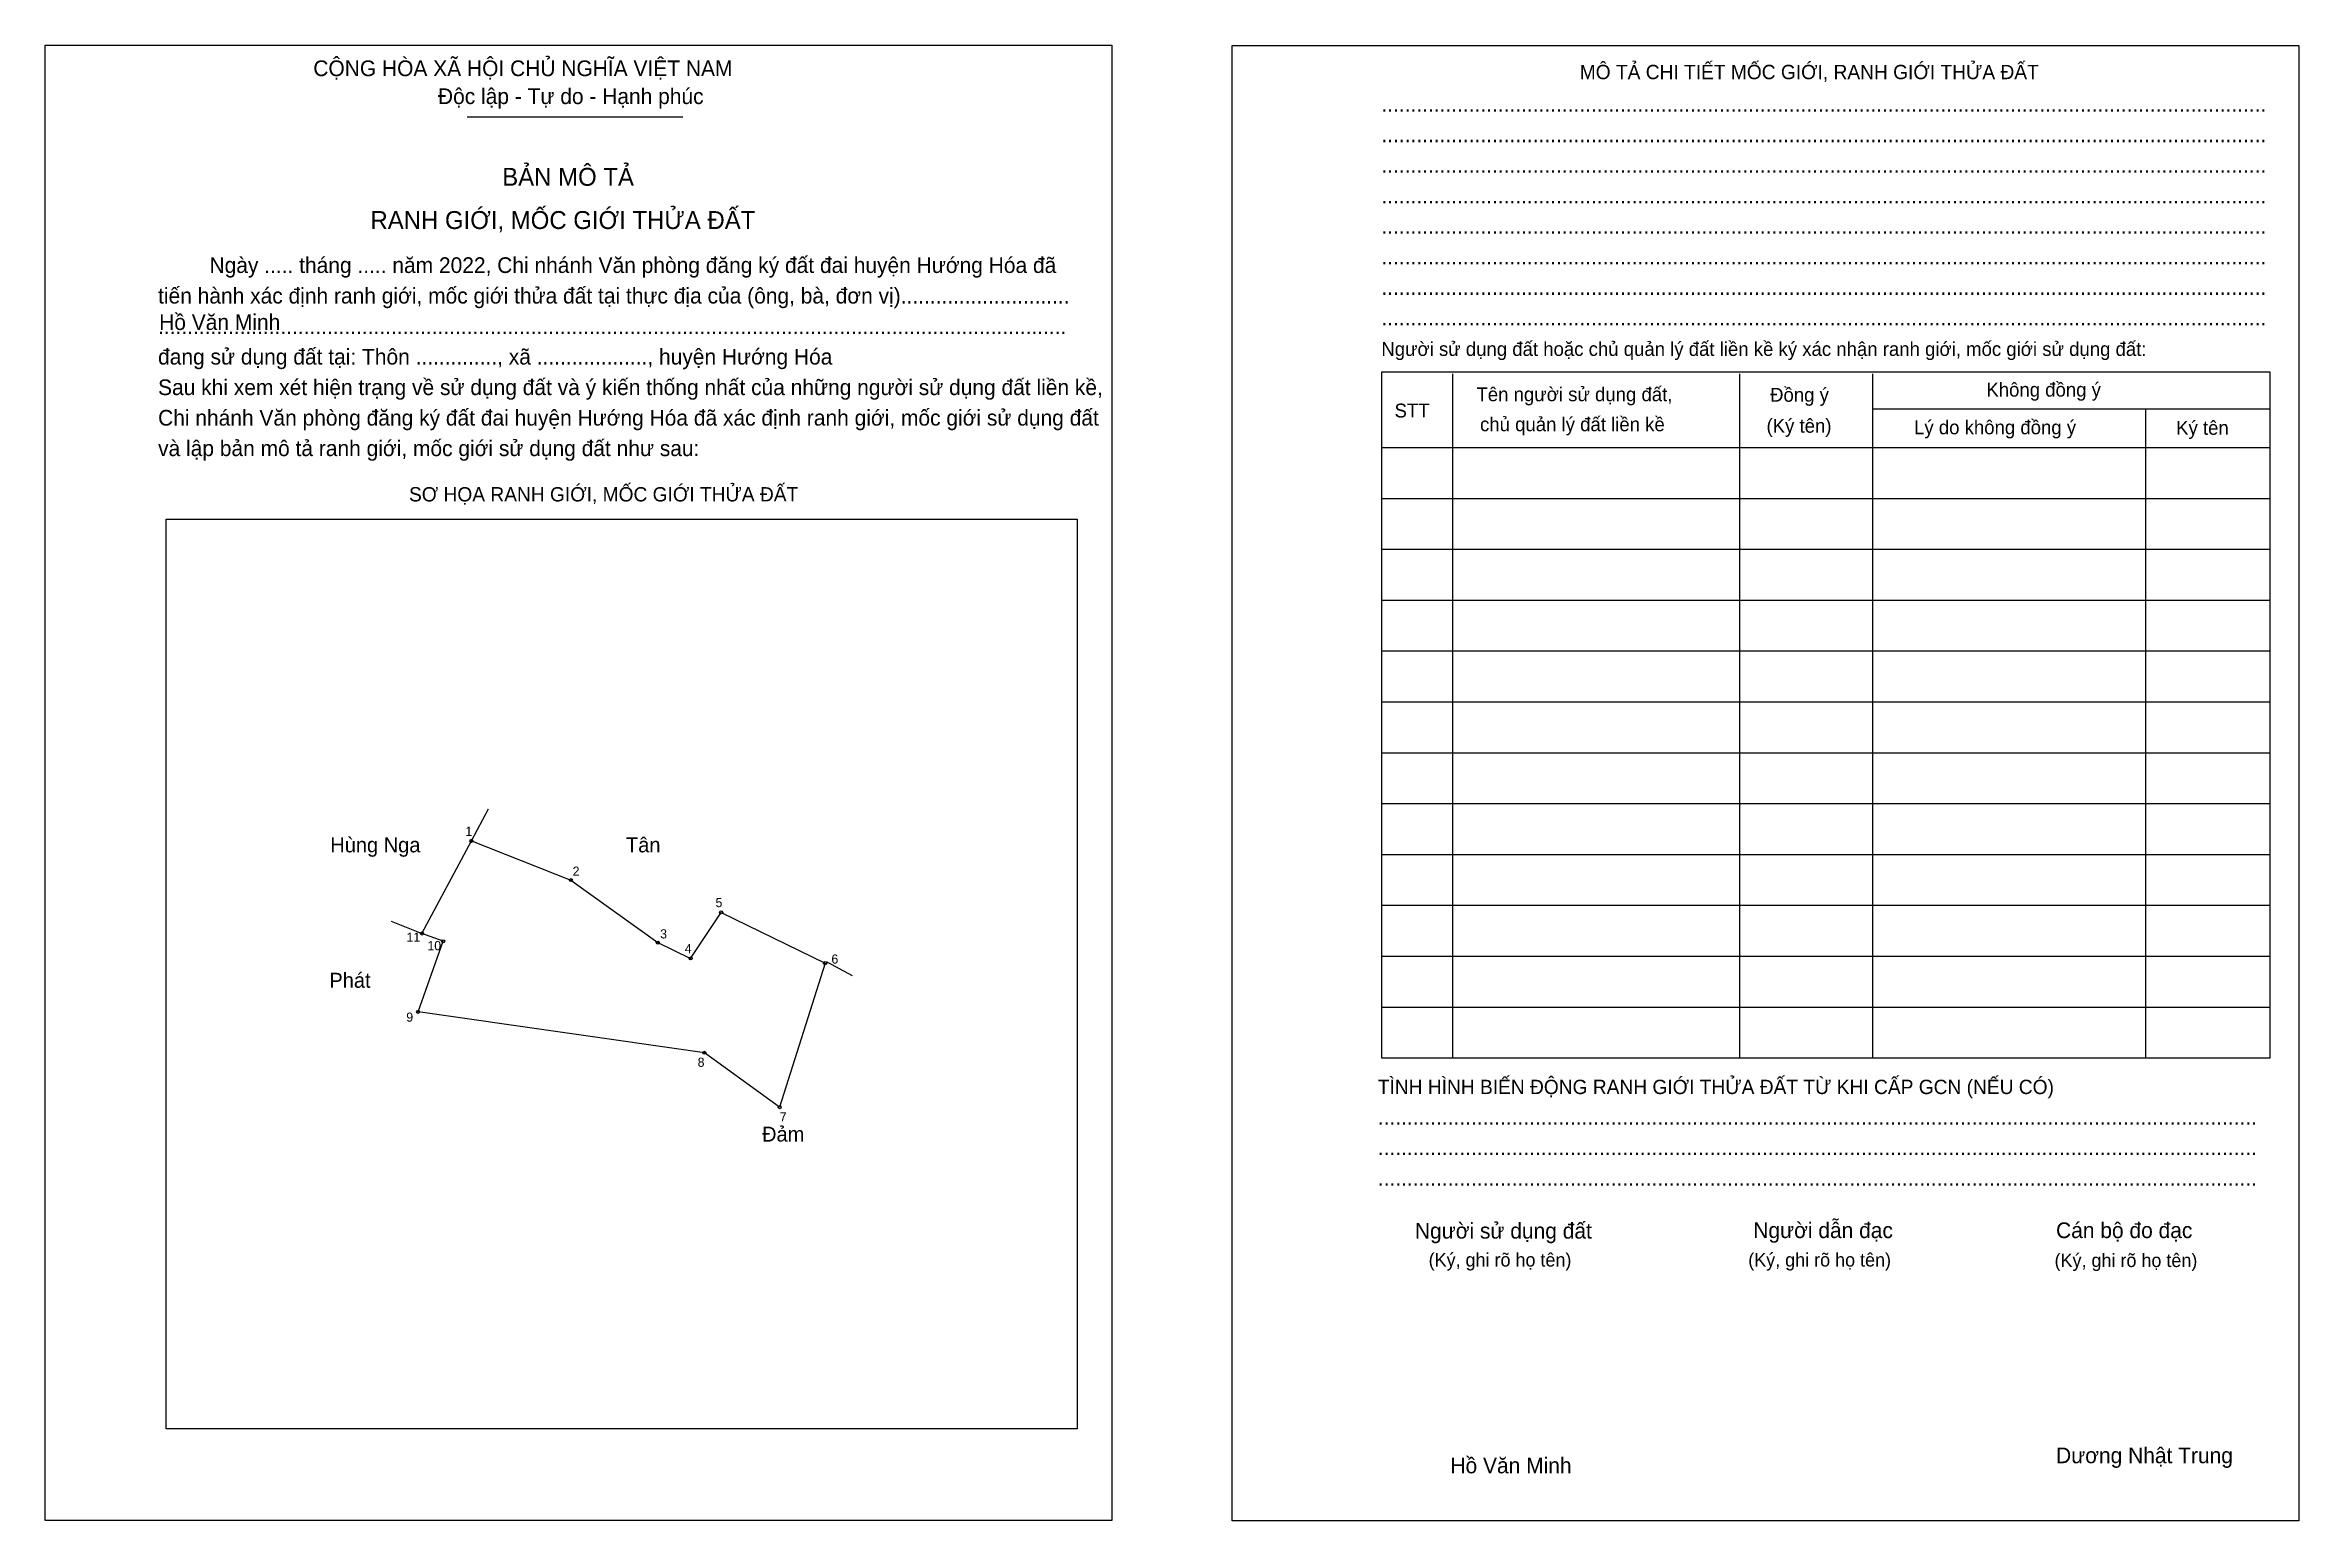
# Model space of a CAD drawing. Extents: x 548880 to 549241, y 1836619 to 1836856.
import ezdxf

# ---------------------------------------------------------------- set-up
doc = ezdxf.new("R2010")
doc.units = 0
for name, color, linetype in [('Level 1', 7, 'Continuous'), ('Level 10', 7, 'Continuous'), ('Level 11', 7, 'Continuous'), ('Level 12', 7, 'Continuous'), ('Level 2', 7, 'Continuous'), ('Level 25', 7, 'Continuous'), ('Level 55', 7, 'Continuous'), ('Level 6', 7, 'Continuous'), ('Level 9', 7, 'Continuous')]:
    doc.layers.add(name, color=color, linetype=linetype)

msp = doc.modelspace()

# ---------------------------------------------------------------- linework, layer by layer
at = {"layer": 'Level 1'}
for p, q in [((548879.95, 1836855.59), (548879.95, 1836855.59)), ((549070.21, 1836855.51), (549070.21, 1836855.51)), ((548947.61, 1836844.09), (548982.2, 1836844.09)), ((549105.56, 1836802.9), (549105.56, 1836693.2)), ((549151.56, 1836802.9), (549151.56, 1836693.2)), ((549172.85, 1836802.9), (549172.85, 1836693.2)), ((549172.85, 1836797.27), (549236.63, 1836797.27)), ((549216.64, 1836797.27), (549216.64, 1836693.2)), ((549094.14, 1836791.07), (549236.63, 1836791.07)), ((549094.14, 1836782.92), (549236.63, 1836782.92)), ((548899.37, 1836779.57), (548899.37, 1836779.57)), ((549094.14, 1836774.76), (549236.63, 1836774.76)), ((549094.14, 1836766.6), (549236.63, 1836766.6)), ((549094.14, 1836758.45), (549236.63, 1836758.45)), ((549094.14, 1836750.29), (549236.63, 1836750.29)), ((549094.14, 1836742.13), (549236.63, 1836742.13)), ((549094.14, 1836733.98), (549236.63, 1836733.98)), ((549094.14, 1836725.82), (549236.63, 1836725.82)), ((549094.14, 1836717.67), (549236.63, 1836717.67)), ((549094.14, 1836709.51), (549236.63, 1836709.51)), ((549094.14, 1836701.35), (549236.63, 1836701.35)), ((549045.36, 1836633.74), (549045.36, 1836633.74)), ((549050.96, 1836619.06), (549050.96, 1836619.06)), ((549241.22, 1836618.98), (549241.22, 1836618.98))]:
    msp.add_line(p, q, dxfattribs=at)
for points in [[(549236.63, 1836803.14), (549094.14, 1836803.14), (549094.14, 1836693.2), (549236.63, 1836693.2)], [(548899.37, 1836779.57), (549045.36, 1836779.57), (549045.36, 1836633.74), (548899.37, 1836633.74)]]:
    msp.add_lwpolyline(points, close=True, dxfattribs=at)
at = {"layer": 'Level 10'}
for p, q in [((548948.29, 1836728.01), (548951, 1836733.12)), ((548940.27, 1836713.18), (548935.5, 1836715.09)), ((549005.26, 1836708.61), (549009.32, 1836706.44))]:
    msp.add_line(p, q, dxfattribs=at)
msp.add_lwpolyline([(548948.29, 1836728.01), (548964.23, 1836721.71), (548978.16, 1836711.69), (548983.42, 1836709.15), (548988.32, 1836716.54), (549004.99, 1836708.42), (548997.69, 1836685.3), (548985.64, 1836694.03), (548939.74, 1836700.59), (548943.76, 1836711.9), (548940.36, 1836713.15)], close=True, dxfattribs=at)
at = {"layer": 'Level 11'}
for centre in [(548948.29, 1836728.01), (548948.29, 1836728.01), (548964.23, 1836721.71), (548988.32, 1836716.54), (548940.36, 1836713.15), (548943.76, 1836711.9), (548978.16, 1836711.69), (548983.42, 1836709.15), (549004.99, 1836708.42), (548939.74, 1836700.59), (548985.64, 1836694.03), (548997.69, 1836685.3)]:
    msp.add_circle(centre, 0.245, dxfattribs=at)
at = {"layer": 'Level 2'}
for points in [[(548879.95, 1836855.59), (549050.96, 1836855.59), (549050.96, 1836619.06), (548879.95, 1836619.06)], [(549070.21, 1836855.51), (549241.22, 1836855.51), (549241.22, 1836618.98), (549070.21, 1836618.98)]]:
    msp.add_lwpolyline(points, close=True, dxfattribs=at)
at = {"layer": 'Level 25'}
for p, q in [((548940.36, 1836713.15), (548948.29, 1836728.01)), ((548948.29, 1836728.01), (548964.23, 1836721.71))]:
    msp.add_line(p, q, dxfattribs=at)

# ---------------------------------------------------------------- texts
at = {"layer": 'Level 1'}
for s, height, p in [('CỘNG HÒA XÃ HỘI CHỦ NGHĨA VIỆT NAM', 2.512, (548922.94, 1836850.61)), ('MÔ TẢ CHI TIẾT MỐC GIỚI, RANH GIỚI THỬA ĐẤT', 2.2967, (549125.94, 1836850.12)), ('Độc lập - Tự do - Hạnh phúc', 2.512, (548942.92, 1836846.13)), ('........................................................................................................................................................', 2.51198, (549094.14, 1836844.9)), ('........................................................................................................................................................', 2.51198, (549094.14, 1836840.01)), ('BẢN MÔ TẢ', 2.871, (548953.22, 1836833.03)), ('........................................................................................................................................................', 2.51198, (549094.14, 1836835.12)), ('RANH GIỚI, MỐC GIỚI THỬA ĐẤT', 2.8711, (548932.1, 1836826.1)), ('........................................................................................................................................................', 2.51198, (549094.14, 1836830.22)), ('........................................................................................................................................................', 2.51198, (549094.14, 1836825.33)), ('Ngày ..... tháng ..... năm 2022, Chi nhánh Văn phòng đăng ký đất đai huyện Hướng Hóa đã', 2.512, (548906.3, 1836819.05)), ('........................................................................................................................................................', 2.51198, (549094.14, 1836820.43)), ('tiến hành xác định ranh giới, mốc giới thửa đất tại thực địa của (ông, bà, đơn vị).............................', 2.51198, (548898.06, 1836814.15)), ('........................................................................................................................................................', 2.51198, (549094.14, 1836815.54)), ('............................................................................................................................................................', 2.51198, (548898.06, 1836809.26)), ('........................................................................................................................................................', 2.51198, (549094.14, 1836810.65)), ('đang sử dụng đất tại: Thôn .............., xã ..................., huyện Hướng Hóa', 2.512, (548898.06, 1836804.37)), ('Người sử dụng đất hoặc chủ quản lý đất liền kề ký xác nhận ranh giới, mốc giới sử dụng đất:', 2.2251, (549094.14, 1836805.75)), ('Sau khi xem xét hiện trạng về sử dụng đất và ý kiến thống nhất của những người sử dụng đất liền kề,', 2.512, (548898.06, 1836799.47)), ('Tên người sử dụng đất,', 2.2251, (549109.39, 1836798.49)), ('Đồng ý', 2.225, (549156.45, 1836798.41)), ('Không đồng ý', 2.2251, (549191.12, 1836799.23)), ('Chi nhánh Văn phòng đăng ký đất đai huyện Hướng Hóa đã xác định ranh giới, mốc giới sử dụng đất', 2.512, (548898.06, 1836794.58)), ('STT', 2.225, (549096.26, 1836795.88)), ('chủ quản lý đất liền kề', 2.2251, (549109.96, 1836793.68)), ('(Ký tên)', 2.225, (549155.88, 1836793.44)), ('Lý do không đồng ý', 2.2251, (549179.53, 1836793.19)), ('Ký tên', 2.225, (549221.54, 1836793.11)), ('và lập bản mô tả ranh giới, mốc giới sử dụng đất như sau:', 2.512, (548898.06, 1836789.69)), ('SƠ HỌA RANH GIỚI, MỐC GIỚI THỬA ĐẤT', 2.2967, (548938.28, 1836782.42)), ('TÌNH HÌNH BIẾN ĐỘNG RANH GIỚI THỬA ĐẤT TỪ KHI CẤP GCN (NẾU CÓ)', 2.2967, (549093.57, 1836687.41)), ('.......................................................................................................................................................', 2.51198, (549093.57, 1836682.51)), ('.......................................................................................................................................................', 2.51198, (549093.57, 1836677.62)), ('.......................................................................................................................................................', 2.51198, (549093.57, 1836672.73)), ('Người sử dụng đất', 2.512, (549099.52, 1836664.24)), ('Người dẫn đạc', 2.512, (549153.76, 1836664.32)), ('Cán bộ đo đạc', 2.512, (549202.29, 1836664.32)), ('(Ký, ghi rõ họ tên)', 2.1533, (549101.72, 1836659.76)), ('(Ký, ghi rõ họ tên)', 2.1533, (549152.95, 1836659.76)), ('(Ký, ghi rõ họ tên)', 2.1533, (549202.05, 1836659.68)), ('Dương Nhật Trung', 2.512, (549202.29, 1836628.23))]:
    msp.add_text(s, height=height, dxfattribs=at).set_placement(p)
at = {"layer": 'Level 12'}
for s, p in [('Hùng Nga', (548925.66, 1836726.16)), ('Tân', (548973.06, 1836726.16)), ('Phát', (548925.52, 1836704.45)), ('Đảm', (548994.87, 1836679.79))]:
    msp.add_text(s, height=2.4, dxfattribs=at).set_placement(p)
at = {"layer": 'Level 55'}
for s, p in [('1', (548948.24, 1836728.01)), ('2', (548964.17, 1836721.71)), ('5', (548988.27, 1836716.54)), ('11', (548940.26, 1836713.15)), ('10', (548943.64, 1836711.9)), ('3', (548978.11, 1836711.69)), ('4', (548983.36, 1836709.15)), ('6', (549004.93, 1836708.42)), ('9', (548939.68, 1836700.59)), ('8', (548985.59, 1836694.03)), ('7', (548997.64, 1836685.3))]:
    msp.add_text(s, height=0.163, dxfattribs=at).set_placement(p)
at = {"layer": 'Level 6'}
for p in [(548898.23, 1836809.91), (549105.21, 1836626.61)]:
    msp.add_text('Hồ Văn Minh', height=2.5121, dxfattribs=at).set_placement(p)
at = {"layer": 'Level 9'}
for s, height, p in [('1', 1.47, (548947.32, 1836728.81)), ('2', 1.47, (548964.51, 1836722.41)), ('5', 1.47, (548987.42, 1836717.38)), ('11', 1.468, (548937.89, 1836711.83)), ('10', 1.468, (548941.24, 1836710.47)), ('3', 1.47, (548978.54, 1836712.36)), ('4', 1.47, (548982.48, 1836709.99)), ('6', 1.47, (549005.99, 1836708.33)), ('9', 1.47, (548937.85, 1836699.01)), ('8', 1.47, (548984.55, 1836691.78)), ('7', 1.47, (548997.71, 1836683.02))]:
    msp.add_text(s, height=height, dxfattribs=at).set_placement(p)

doc.saveas('drawing.dxf')
